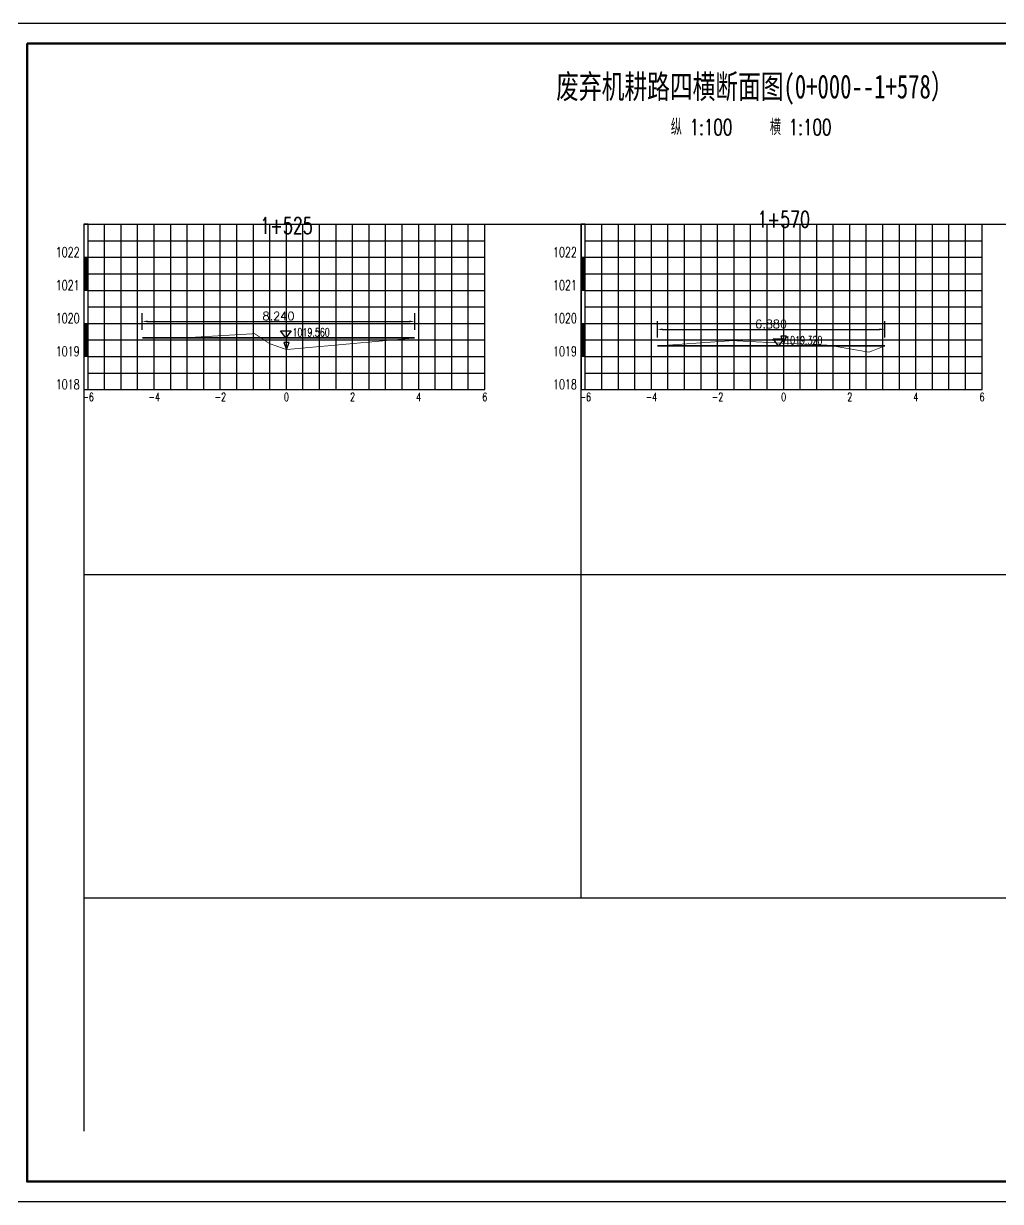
# Model space of a CAD drawing. Extents: x 695776 to 1250176, y 4443437 to 9025597.
# Drawn here: x 1152270 to 1181818, y 4538450 to 4574090 of the extents above; entities that cross this region are included whole.
import ezdxf
from ezdxf.enums import TextEntityAlignment as Align

# ---------------------------------------------------------------- set-up
doc = ezdxf.new("R2010")
doc.units = 0
doc.header["$LTSCALE"] = 0.5
doc.header["$PDSIZE"] = 0.2
doc.linetypes.add('ACAD_ISO07W100', pattern=[3.5, 0.5, -3])
doc.linetypes.add('CENTER2', pattern=[28.575, 19.05, -3.175, 3.175, -3.175])
doc.layers.get('0').update_dxf_attribs({"linetype": 'CONTINUOUS'})
doc.layers.get('Defpoints').update_dxf_attribs({"linetype": 'CONTINUOUS'})
for name, color, linetype in [('KEDU', 7, 'CONTINUOUS'), ('MIGE', 4, 'ACAD_ISO07W100'), ('MIGE1', 11, 'CONTINUOUS'), ('SANJIAO', 212, 'CONTINUOUS'), ('SHEJI', 1, 'CONTINUOUS'), ('YUANSHI', 2, 'CONTINUOUS'), ('YUANSHI1', 73, 'CONTINUOUS'), ('ZHOUXIAN', 20, 'CENTER2'), ('图框', 7, 'CONTINUOUS'), ('辅助线', 3, 'CONTINUOUS')]:
    doc.layers.add(name, color=color, linetype=linetype)
doc.styles.get("Standard").update_dxf_attribs({"font": 'rs.shx', "bigfont": 'hztxt.shx'})
doc.styles.add('仿宋', font='仿宋_GB2312.ttf', dxfattribs={"width": 0.7})
doc.dimstyles.get("Standard").update_dxf_attribs({"dimtxt": 0.18, "dimasz": 0.18, "dimexe": 0.18, "dimexo": 0.0625, "dimgap": 0.09, "dimtad": 0, "dimtih": 1, "dimtoh": 1, "dimdec": 4, "dimzin": 0, "dimdsep": 46, "dimtxsty": 'Standard', "dimcen": 0.09, "dimadec": 0, "dimazin": 0, "dimtfac": 1, "dimtdec": 4, "dimtofl": 0, "dimtmove": 0, "dimatfit": 3, "dimfxl": 0, "dimtolj": 1, "dimtzin": 0, "dimarcsym": 0})

# ---------------------------------------------------------------- blocks, each defined once
blk = doc.blocks.new('zhunghao')
blk.add_lwpolyline([(0, 0), (0.33, 0.86), (-0.33, 0.86), (0, 0)])
blk = doc.blocks.new('ele_sym08')
blk.add_line((0, 0), (5.6, 0))
blk.add_lwpolyline([(0.9, 0), (0.25, 0.86), (1.55, 0.86), (0.9, 0)])
at = {"width": 0.7}
blk.add_attdef('ELEVAT', (1.7, 0.18), '', height=1, dxfattribs=at)
blk = doc.blocks.new('*D734')
at = {"color": 0, "lineweight": -2}
for p, q in [((1155861, 4564826), (1155861, 4565326)), ((1164101, 4564826), (1164101, 4565326)), ((1156023, 4565076), (1163938, 4565076))]:
    blk.add_line(p, q, dxfattribs=at)
at = {"color": 0}
for points in [[(1156023, 4565103), (1156023, 4565049), (1155861, 4565076)], [(1163938, 4565103), (1163938, 4565049), (1164101, 4565076)]]:
    blk.add_solid(points, dxfattribs=at)
at = {"layer": 'Defpoints', "color": 0}
for p in [(1164101, 4565076), (1155861, 4564576), (1164101, 4564576)]:
    blk.add_point(p, dxfattribs=at)
at = {"color": 0, "insert": (1159981, 4565239), "char_height": 250, "attachment_point": 5}
blk.add_mtext('\\A1;8.240', dxfattribs=at)
blk = doc.blocks.new('bc1_100')
blk.add_lwpolyline([(0.064, 1), (-0.063, 1), (-0.063, 0), (0.064, 0)], close=True)
at = {"width": 0.7}
blk.add_attdef('BC', text='', height=0.3, dxfattribs=at).set_placement((-0.193, 0.007), align=Align.RIGHT)
blk = doc.blocks.new('bc0_100')
for p, q in [((-0.063, 1), (-0.063, 0)), ((0.063, 0), (0.063, 1))]:
    blk.add_line(p, q)
at = {"const_width": 0.126}
blk.add_lwpolyline([(0, 1), (0, 0)], dxfattribs=at)
at = {"width": 0.7}
blk.add_attdef('BC', text='', height=0.3, dxfattribs=at).set_placement((-0.193, 0.007), align=Align.RIGHT)
blk = doc.blocks.new('*D735')
at = {"color": 0, "lineweight": -2}
for p, q in [((1171441, 4564586), (1171441, 4565086)), ((1171604, 4564836), (1178159, 4564836)), ((1178321, 4564586), (1178321, 4565086))]:
    blk.add_line(p, q, dxfattribs=at)
at = {"color": 0}
for points in [[(1171604, 4564863), (1171604, 4564809), (1171441, 4564836)], [(1178159, 4564863), (1178159, 4564809), (1178321, 4564836)]]:
    blk.add_solid(points, dxfattribs=at)
at = {"layer": 'Defpoints', "color": 0}
for p in [(1178321, 4564836), (1171441, 4564336), (1178321, 4564336)]:
    blk.add_point(p, dxfattribs=at)
at = {"color": 0, "insert": (1174881, 4564999), "char_height": 250, "attachment_point": 5}
blk.add_mtext('\\A1;6.880', dxfattribs=at)

msp = doc.modelspace()

# ---------------------------------------------------------------- linework, layer by layer
at = {"layer": 'MIGE', "linetype": 'Continuous'}
for p, q in [((1154720.9694, 4563016.1388), (1154720.9694, 4568016.1388)), ((1155720.9694, 4563016.1388), (1155720.9694, 4568016.1388)), ((1156720.9694, 4563016.1388), (1156720.9694, 4568016.1388)), ((1157720.9694, 4563016.1388), (1157720.9694, 4568016.1388)), ((1158720.9694, 4563016.1388), (1158720.9694, 4568016.1388)), ((1159720.9694, 4563016.1388), (1159720.9694, 4568016.1388)), ((1160720.9694, 4563016.1388), (1160720.9694, 4568016.1388)), ((1161720.9694, 4563016.1388), (1161720.9694, 4568016.1388)), ((1162720.9694, 4563016.1388), (1162720.9694, 4568016.1388)), ((1163720.9694, 4563016.1388), (1163720.9694, 4568016.1388)), ((1164720.9694, 4563016.1388), (1164720.9694, 4568016.1388)), ((1165720.9694, 4563016.1388), (1165720.9694, 4568016.1388)), ((1169761.4399, 4563016.1388), (1169761.4399, 4568016.1388)), ((1170761.4399, 4563016.1388), (1170761.4399, 4568016.1388)), ((1171761.4399, 4563016.1388), (1171761.4399, 4568016.1388)), ((1172761.4399, 4563016.1388), (1172761.4399, 4568016.1388)), ((1173761.4399, 4563016.1388), (1173761.4399, 4568016.1388)), ((1174761.4399, 4563016.1388), (1174761.4399, 4568016.1388)), ((1175761.4399, 4563016.1388), (1175761.4399, 4568016.1388)), ((1176761.4399, 4563016.1388), (1176761.4399, 4568016.1388)), ((1177761.4399, 4563016.1388), (1177761.4399, 4568016.1388)), ((1178761.4399, 4563016.1388), (1178761.4399, 4568016.1388)), ((1179761.4399, 4563016.1388), (1179761.4399, 4568016.1388)), ((1180761.4399, 4563016.1388), (1180761.4399, 4568016.1388)), ((1154220.9694, 4567516.1388), (1166220.9694, 4567516.1388)), ((1169261.4399, 4567516.1388), (1181261.4399, 4567516.1388)), ((1154220.9694, 4566516.1388), (1166220.9694, 4566516.1388)), ((1169261.4399, 4566516.1388), (1181261.4399, 4566516.1388)), ((1154220.9694, 4565516.1388), (1166220.9694, 4565516.1388)), ((1169261.4399, 4565516.1388), (1181261.4399, 4565516.1388)), ((1154220.9694, 4564516.1388), (1166220.9694, 4564516.1388)), ((1169261.4399, 4564516.1388), (1181261.4399, 4564516.1388)), ((1154220.9694, 4563516.1388), (1166220.9694, 4563516.1388)), ((1169261.4399, 4563516.1388), (1181261.4399, 4563516.1388))]:
    msp.add_line(p, q, dxfattribs=at)
at = {"layer": 'MIGE1'}
for p, q in [((1154220.9694, 4568016.1388), (1166220.9694, 4568016.1388)), ((1154220.9694, 4563016.1388), (1154220.9694, 4568016.1388)), ((1155220.9694, 4563016.1388), (1155220.9694, 4568016.1388)), ((1156220.9694, 4563016.1388), (1156220.9694, 4568016.1388)), ((1157220.9694, 4563016.1388), (1157220.9694, 4568016.1388)), ((1158220.9694, 4563016.1388), (1158220.9694, 4568016.1388)), ((1159220.9694, 4563016.1388), (1159220.9694, 4568016.1388)), ((1160220.9694, 4563016.1388), (1160220.9694, 4568016.1388)), ((1161220.9694, 4563016.1388), (1161220.9694, 4568016.1388)), ((1162220.9694, 4563016.1388), (1162220.9694, 4568016.1388)), ((1163220.9694, 4563016.1388), (1163220.9694, 4568016.1388)), ((1164220.9694, 4563016.1388), (1164220.9694, 4568016.1388)), ((1165220.9694, 4563016.1388), (1165220.9694, 4568016.1388)), ((1166220.9694, 4563016.1388), (1166220.9694, 4568016.1388)), ((1169261.4399, 4568016.1388), (1181261.4399, 4568016.1388)), ((1169261.4399, 4563016.1388), (1169261.4399, 4568016.1388)), ((1170261.4399, 4563016.1388), (1170261.4399, 4568016.1388)), ((1171261.4399, 4563016.1388), (1171261.4399, 4568016.1388)), ((1172261.4399, 4563016.1388), (1172261.4399, 4568016.1388)), ((1173261.4399, 4563016.1388), (1173261.4399, 4568016.1388)), ((1174261.4399, 4563016.1388), (1174261.4399, 4568016.1388)), ((1175261.4399, 4563016.1388), (1175261.4399, 4568016.1388)), ((1176261.4399, 4563016.1388), (1176261.4399, 4568016.1388)), ((1177261.4399, 4563016.1388), (1177261.4399, 4568016.1388)), ((1178261.4399, 4563016.1388), (1178261.4399, 4568016.1388)), ((1179261.4399, 4563016.1388), (1179261.4399, 4568016.1388)), ((1180261.4399, 4563016.1388), (1180261.4399, 4568016.1388)), ((1181261.4399, 4563016.1388), (1181261.4399, 4568016.1388)), ((1154220.9694, 4567016.1388), (1166220.9694, 4567016.1388)), ((1169261.4399, 4567016.1388), (1181261.4399, 4567016.1388)), ((1154220.9694, 4566016.1388), (1166220.9694, 4566016.1388)), ((1169261.4399, 4566016.1388), (1181261.4399, 4566016.1388)), ((1154220.9694, 4565016.1388), (1166220.9694, 4565016.1388)), ((1169261.4399, 4565016.1388), (1181261.4399, 4565016.1388)), ((1154220.9694, 4564016.1388), (1166220.9694, 4564016.1388)), ((1169261.4399, 4564016.1388), (1181261.4399, 4564016.1388)), ((1154220.9694, 4563016.1388), (1166220.9694, 4563016.1388)), ((1169261.4399, 4563016.1388), (1181261.4399, 4563016.1388))]:
    msp.add_line(p, q, dxfattribs=at)
at = {"layer": 'SHEJI', "const_width": 50}
for points in [[(1155860.9694, 4564576.1388), (1159455.9694, 4564576.1388), (1160220.9694, 4564576.1388), (1164100.9694, 4564576.1388)], [(1171441.4399, 4564336.1388), (1175261.4399, 4564336.1388), (1176746.6779, 4564336.1388), (1178321.4399, 4564336.1388)]]:
    msp.add_lwpolyline(points, dxfattribs=at)
at = {"layer": 'YUANSHI', "const_width": 20}
for points in [[(1155860.9694, 4564576.1388), (1157220.9694, 4564586.1388), (1159260.9694, 4564706.1388), (1159455.9694, 4564576.1388)], [(1171441.4399, 4564336.1388), (1173711.4399, 4564496.1388), (1175261.4399, 4564416.1388), (1176631.4399, 4564356.1388), (1176746.6779, 4564336.1388)]]:
    msp.add_lwpolyline(points, dxfattribs=at)
at = {"layer": 'YUANSHI1', "const_width": 20}
for points in [[(1159455.9694, 4564576.1388), (1159710.9694, 4564406.1388), (1160220.9694, 4564226.1388), (1164100.9694, 4564576.1388)], [(1176746.6779, 4564336.1388), (1177841.4399, 4564146.1388), (1178321.4399, 4564336.1388)]]:
    msp.add_lwpolyline(points, dxfattribs=at)
at = {"layer": 'ZHOUXIAN'}
for p, q in [((1160220.9694, 4563726.1388), (1160220.9694, 4565206.1388)), ((1175261.4399, 4563646.1388), (1175261.4399, 4564996.1388))]:
    msp.add_line(p, q, dxfattribs=at)
at = {"layer": '图框', "linetype": 'Continuous', "lineweight": -2, "flags": 128}
msp.add_lwpolyline([(1149376.0455, 4574089.5988), (1149376.0455, 4538449.5988), (1199776.0455, 4538449.5988), (1199776.0455, 4574089.5988), (1149376.0455, 4574089.5988)], dxfattribs=at)
at = {"layer": '图框', "linetype": 'Continuous', "lineweight": 60, "flags": 128}
msp.add_lwpolyline([(1152376.0455, 4573489.5988), (1199176.0455, 4573489.5988), (1199176.0455, 4539049.5988), (1152376.0455, 4539049.5988), (1152376.0455, 4573489.5988)], dxfattribs=at)
at = {"layer": '辅助线'}
for points in [[(1154094.7738, 4568016.1388), (1196960.287, 4568016.1388)], [(1154094.7738, 4568016.1388), (1154094.7738, 4540573.0659)], [(1169135.2443, 4547633.5904), (1169135.2443, 4568016.1388)], [(1154094.7738, 4557419.8741), (1196550.1155, 4557419.8741)], [(1154094.7738, 4547633.5904), (1196100.0954, 4547633.5904)]]:
    msp.add_lwpolyline(points, dxfattribs=at)

# ---------------------------------------------------------------- block references
at = {"xscale": 250, "yscale": 250, "zscale": 250}
for p, values in [((1159980.9694, 4564576.1388), {'ELEVAT': '1019.560'}), ((1174881.4399, 4564336.1388), {'ELEVAT': '1019.320'})]:
    msp.add_blockref('ele_sym08', p, dxfattribs=at).add_auto_attribs(values)
at = {"layer": 'KEDU', "xscale": 1000, "yscale": 1000, "zscale": 1000}
for name, p, values in [('bc1_100', (1154157.7214, 4567016.1388), {'BC': '1022'}), ('bc1_100', (1169198.1919, 4567016.1388), {'BC': '1022'}), ('bc0_100', (1154157.7214, 4566016.1388), {'BC': '1021'}), ('bc0_100', (1169198.1919, 4566016.1388), {'BC': '1021'}), ('bc1_100', (1154157.7214, 4565016.1388), {'BC': '1020'}), ('bc1_100', (1169198.1919, 4565016.1388), {'BC': '1020'}), ('bc0_100', (1154157.7214, 4564016.1388), {'BC': '1019'}), ('bc0_100', (1169198.1919, 4564016.1388), {'BC': '1019'}), ('bc1_100', (1154157.7214, 4563016.1388), {'BC': '1018'}), ('bc1_100', (1169198.1919, 4563016.1388), {'BC': '1018'})]:
    msp.add_blockref(name, p, dxfattribs=at).add_auto_attribs(values)
at = {"layer": 'SANJIAO', "xscale": 250, "yscale": 250, "zscale": 250}
for p in [(1160220.9694, 4564226.1388), (1175261.4399, 4564416.1388)]:
    msp.add_blockref('zhunghao', p, dxfattribs=at)

# ---------------------------------------------------------------- texts
at = {"width": 0.7}
for s, p in [('1+570', (1175261.4399, 4567916.1388)), ('1+525', (1160220.9694, 4567726.1388))]:
    msp.add_text(s, height=500, dxfattribs=at).set_placement(p, align=Align.CENTER)
at = {"layer": 'KEDU', "width": 0.7}
for s, p in [('-6', (1154220.9694, 4562666.1388)), ('-4', (1156220.9694, 4562666.1388)), ('-2', (1158220.9694, 4562666.1388)), ('0', (1160220.9694, 4562666.1388)), ('0', (1160220.9694, 4562666.1388)), ('2', (1162220.9694, 4562666.1388)), ('4', (1164220.9694, 4562666.1388)), ('6', (1166220.9694, 4562666.1388)), ('-6', (1169261.4399, 4562666.1388)), ('-4', (1171261.4399, 4562666.1388)), ('-2', (1173261.4399, 4562666.1388)), ('0', (1175261.4399, 4562666.1388)), ('0', (1175261.4399, 4562666.1388)), ('2', (1177261.4399, 4562666.1388)), ('4', (1179261.4399, 4562666.1388)), ('6', (1181261.4399, 4562666.1388))]:
    msp.add_text(s, height=250, dxfattribs=at).set_placement(p, align=Align.CENTER)
at = {"layer": '图框', "style": '仿宋', "width": 0.7}
msp.add_text('废弃机耕路四横断面图(0+000--1+578）', height=720, dxfattribs=at).set_placement((1174391.0181, 4571823.8246), align=Align.CENTER)
at = {"layer": '图框', "width": 0.7}
for p in [(1174277.7095, 4570714.6586), (1174277.7121, 4570714.6591)]:
    msp.add_text('纵 1:100    横 1:100', height=480, dxfattribs=at).set_placement(p, align=Align.CENTER)

# ---------------------------------------------------------------- dimensions: what is measured, and where the dimension line sits
for base, p1, p2, picture, middle in [((1164100.9694, 4565076.1388), (1155860.9694, 4564576.1388), (1164100.9694, 4564576.1388), '*D734', (1159980.9694, 4565238.6388)), ((1178321.4399, 4564836.1388), (1171441.4399, 4564336.1388), (1178321.4399, 4564336.1388), '*D735', (1174881.4399, 4564998.6388))]:
    dim = msp.add_linear_dim(base=base, p1=p1, p2=p2, dimstyle='Standard', override={"dimtxt": 250, "dimasz": 162.5, "dimexe": 250, "dimexo": 250, "dimgap": 37.5, "dimtad": 1, "dimtih": 0, "dimtoh": 0, "dimdec": 3, "dimlfac": 0.001})
    dim.commit()
    dim.dimension.update_dxf_attribs({"geometry": picture, "text_midpoint": middle})

doc.saveas('drawing.dxf')
